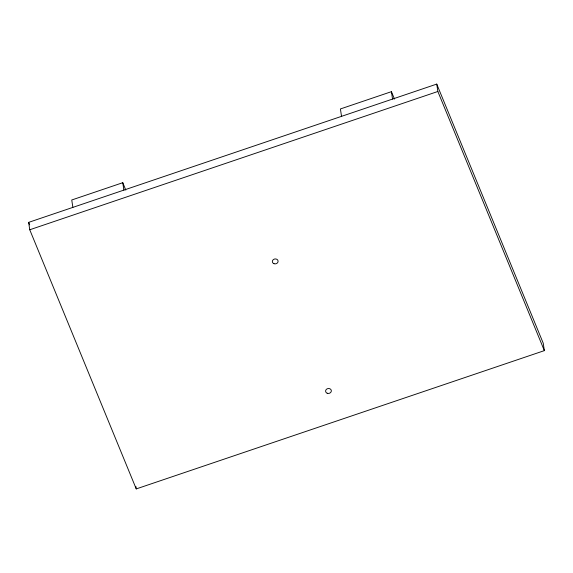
<?xml version="1.0" encoding="UTF-8"?>
<svg xmlns="http://www.w3.org/2000/svg" width="573" height="573" viewBox="0 0 573 573"><rect width="100%" height="100%" fill="white"/><g stroke="black" fill="none" stroke-linecap="round" stroke-linejoin="round"><path stroke-width="0.86" d="M125.809 190.1L122.765 182.701L71.754 199.984L72.864 207.383M394.475 99.072L391.431 91.666L340.419 108.949L341.522 116.355M28.65 222.367L436.748 84.088L543.247 343.234L544.35 350.633L136.252 488.912L29.753 229.766L28.65 222.367L29.674 224.845M29.753 229.766L437.851 91.487L436.748 84.088M437.851 91.487L544.35 350.633M391.431 91.666L392.541 99.065M122.765 182.701L123.875 190.1M135.88 486.448L136.252 488.912M327.212 393.257A2.886 2.471 -8.5 0 0 331.344 390.686A2.886 2.471 -8.5 0 0 326.846 388.995A2.886 2.471 -8.5 0 0 327.212 393.257M273.966 263.687A2.886 2.471 -8.5 0 0 278.091 261.109A2.886 2.471 -8.5 0 0 273.6 259.419A2.886 2.471 -8.5 0 0 273.966 263.687"/></g></svg>
